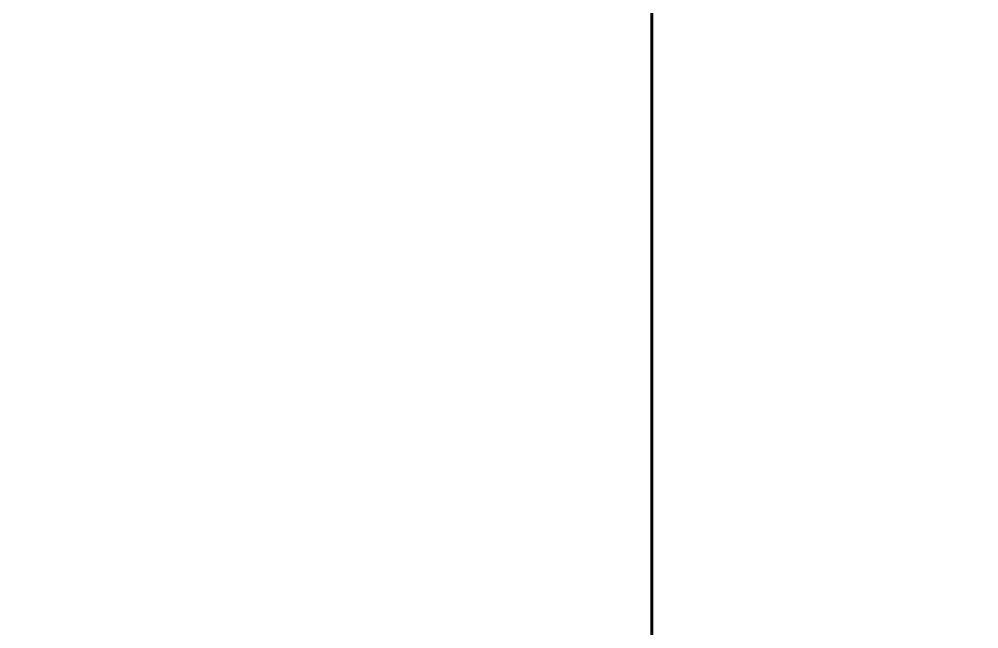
# Model space of a CAD drawing. Header units: inches. Extents: x -4169 to -1846, y 9706 to 12377.
# Drawn here: x -3832.214 to -3832.1352, y 10396.504 to 10396.5541 of the extents above; entities that cross this region are included whole.
import ezdxf

# ---------------------------------------------------------------- set-up
doc = ezdxf.new("R2010")
doc.units = ezdxf.units.IN
doc.header["$MEASUREMENT"] = 0
doc.linetypes.add('Dash 1_16_', pattern=[0.125, 0.0625, -0.0625])
for name, color, linetype, lineweight in [('0-1', 7, 'Continuous', 5), ('A-WALL-PATT-1', 250, 'Continuous', 9), ('C-PROP-LINE-2', 91, 'Dash 1_16_', 60)]:
    doc.layers.add(name, color=color, linetype=linetype, lineweight=lineweight)

# ---------------------------------------------------------------- blocks, each defined once
blk = doc.blocks.new('CTR - 1st Phase - Unit Layouts_rvt-1-ENLARGED RCP - 3RD FLOOR PLAN')
at = {"layer": 'A-WALL-PATT-1'}
h = blk.add_hatch(dxfattribs=at)
h.set_pattern_fill('FP_1', color=256, style=0, pattern_type=2)
h.set_pattern_definition([(0, (0, 0), (20.48, 5.12), [0.845, -14.515, 0.845, -14.515, -81.92]), (0, (0, 0), (20.48, 5.12), [-30.72, 0.845, -29.875, 0.845, -14.515, -35.84]), (0, (0, 0), (20.48, 5.12), [-76.8, 0.845, -9.395, 0.845, -24.755]), (120, (7.68, 2.56), (-14.67405, 15.1762003), [0.845, -14.515, 0.845, -14.515, -81.92]), (120, (7.68, 2.56), (-14.67405, 15.1762003), [-30.72, 0.845, -29.875, 0.845, -14.515, -35.84]), (120, (7.68, 2.56), (-14.67405, 15.1762003), [-76.8, 0.845, -9.395, 0.845, -24.755]), (240, (10.24, 12.8), (-5.80595, -20.2962003), [0.845, -14.515, 0.845, -14.515, -81.92]), (240, (10.24, 12.8), (-5.80595, -20.2962003), [-30.72, 0.845, -29.875, 0.845, -14.515, -35.84]), (240, (10.24, 12.8), (-5.80595, -20.2962003), [-76.8, 0.845, -9.395, 0.845, -24.755])])
h.paths.add_polyline_path([(-3819.597248, 10395.964396), (-3819.597248, 10396.589396), (-3851.848737, 10396.576838), (-3851.848737, 10395.964396), (-3820.222248, 10395.964396)], flags=0)
blk = doc.blocks.new('Family - ___-1870574-ENLARGED RCP - 3RD FLOOR PLAN')
at = {"layer": 'C-PROP-LINE-2'}
blk.add_line((-3832.162018, 10010.089396), (-3832.162018, 12088.589396), dxfattribs=at)

msp = doc.modelspace()

# ---------------------------------------------------------------- block references
at = {"layer": '0-1'}
msp.add_blockref('CTR - 1st Phase - Unit Layouts_rvt-1-ENLARGED RCP - 3RD FLOOR PLAN', (0, 0), dxfattribs=at)
at = {"layer": 'C-PROP-LINE-2'}
msp.add_blockref('Family - ___-1870574-ENLARGED RCP - 3RD FLOOR PLAN', (0, 0), dxfattribs=at)

doc.saveas('drawing.dxf')
